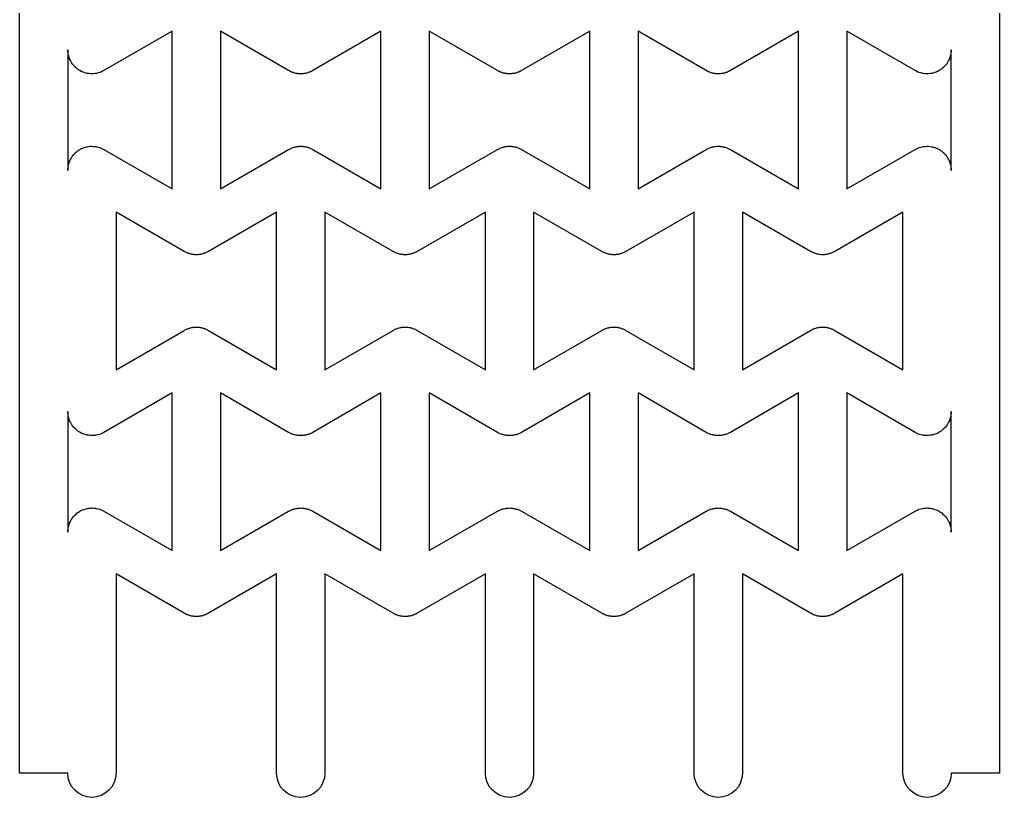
# Model space of a CAD drawing. Header units: millimetres. Extents: x -2.4 to 30.1, y -0.8 to 56.8.
# Drawn here: x -2.4 to 30.11, y -0.8 to 25 of the extents above; entities that cross this region are included whole.
import ezdxf

# ---------------------------------------------------------------- set-up
doc = ezdxf.new("R2010")
doc.units = ezdxf.units.MM

msp = doc.modelspace()

# ---------------------------------------------------------------- linework, layer by layer
msp.add_lwpolyline([(30.11281, 56), (30.11281, 0), (28.51281, 0), (28.49744, -0.15607), (28.45192, -0.30615), (28.37799, -0.44446), (28.2785, -0.56569), (28.15727, -0.66518), (28.01896, -0.7391), (27.86889, -0.78463), (27.71281, -0.8), (27.55674, -0.78463), (27.40667, -0.7391), (27.26836, -0.66518), (27.14713, -0.56569), (27.04764, -0.44446), (26.97371, -0.30615), (26.92818, -0.15607), (26.91281, 0), (26.91281, 6.61436), (24.64871, 5.30718), (24.62482, 5.29635), (24.60254, 5.2825), (24.57799, 5.27326), (24.55486, 5.2609), (24.52976, 5.25328), (24.50586, 5.24246), (24.48032, 5.2365), (24.45577, 5.22726), (24.42989, 5.22299), (24.40478, 5.21537), (24.37868, 5.2128), (24.35313, 5.20684), (24.32691, 5.20599), (24.30103, 5.20171), (24.27482, 5.20257), (24.24871, 5.2), (24.22261, 5.20257), (24.19639, 5.20171), (24.17051, 5.20599), (24.14429, 5.20684), (24.11874, 5.2128), (24.09264, 5.21537), (24.06754, 5.22299), (24.04166, 5.22726), (24.01711, 5.2365), (23.99156, 5.24246), (23.96767, 5.25328), (23.94256, 5.2609), (23.91943, 5.27326), (23.89488, 5.2825), (23.8726, 5.29635), (23.84871, 5.30718), (21.58461, 6.61436), (21.58461, 0), (21.56924, -0.15607), (21.52371, -0.30615), (21.44979, -0.44446), (21.3503, -0.56569), (21.22907, -0.66518), (21.09076, -0.7391), (20.94068, -0.78463), (20.78461, -0.8), (20.62854, -0.78463), (20.47846, -0.7391), (20.34015, -0.66518), (20.21892, -0.56569), (20.11943, -0.44446), (20.04551, -0.30615), (19.99998, -0.15607), (19.98461, 0), (19.98461, 6.61436), (17.72051, 5.30718), (17.69661, 5.29635), (17.67434, 5.2825), (17.64979, 5.27326), (17.62665, 5.2609), (17.60155, 5.25328), (17.57766, 5.24246), (17.55211, 5.2365), (17.52756, 5.22726), (17.50168, 5.22299), (17.47658, 5.21537), (17.45048, 5.2128), (17.42493, 5.20684), (17.39871, 5.20599), (17.37283, 5.20171), (17.34661, 5.20257), (17.32051, 5.2), (17.2944, 5.20257), (17.26819, 5.20171), (17.2423, 5.20599), (17.21609, 5.20684), (17.19054, 5.2128), (17.16444, 5.21537), (17.13933, 5.22299), (17.11345, 5.22726), (17.0889, 5.2365), (17.06336, 5.24246), (17.03946, 5.25328), (17.01436, 5.2609), (16.99123, 5.27326), (16.96668, 5.2825), (16.9444, 5.29635), (16.92051, 5.30718), (14.65641, 6.61436), (14.65641, 0), (14.64103, -0.15607), (14.59551, -0.30615), (14.52158, -0.44446), (14.42209, -0.56569), (14.30086, -0.66518), (14.16255, -0.7391), (14.01248, -0.78463), (13.85641, -0.8), (13.70033, -0.78463), (13.55026, -0.7391), (13.41195, -0.66518), (13.29072, -0.56569), (13.19123, -0.44446), (13.1173, -0.30615), (13.07178, -0.15607), (13.05641, 0), (13.05641, 6.61436), (10.7923, 5.30718), (10.76841, 5.29635), (10.74614, 5.2825), (10.72159, 5.27326), (10.69845, 5.2609), (10.67335, 5.25328), (10.64946, 5.24246), (10.62391, 5.2365), (10.59936, 5.22726), (10.57348, 5.22299), (10.54838, 5.21537), (10.52227, 5.2128), (10.49673, 5.20684), (10.47051, 5.20599), (10.44463, 5.20171), (10.41841, 5.20257), (10.3923, 5.2), (10.3662, 5.20257), (10.33998, 5.20171), (10.3141, 5.20599), (10.28788, 5.20684), (10.26234, 5.2128), (10.23623, 5.21537), (10.21113, 5.22299), (10.18525, 5.22726), (10.1607, 5.2365), (10.13515, 5.24246), (10.11126, 5.25328), (10.08616, 5.2609), (10.06302, 5.27326), (10.03847, 5.2825), (10.0162, 5.29635), (9.9923, 5.30718), (7.7282, 6.61436), (7.7282, 0), (7.71283, -0.15607), (7.66731, -0.30615), (7.59338, -0.44446), (7.49389, -0.56569), (7.37266, -0.66518), (7.23435, -0.7391), (7.08428, -0.78463), (6.9282, -0.8), (6.77213, -0.78463), (6.62206, -0.7391), (6.48375, -0.66518), (6.36252, -0.56569), (6.26303, -0.44446), (6.1891, -0.30615), (6.14358, -0.15607), (6.1282, 0), (6.1282, 6.61436), (3.8641, 5.30718), (3.84021, 5.29635), (3.81793, 5.2825), (3.79338, 5.27326), (3.77025, 5.2609), (3.74515, 5.25328), (3.72125, 5.24246), (3.69571, 5.2365), (3.67116, 5.22726), (3.64528, 5.22299), (3.62017, 5.21537), (3.59407, 5.2128), (3.56852, 5.20684), (3.54231, 5.20599), (3.51642, 5.20171), (3.49021, 5.20257), (3.4641, 5.2), (3.438, 5.20257), (3.41178, 5.20171), (3.3859, 5.20599), (3.35968, 5.20684), (3.33413, 5.2128), (3.30803, 5.21537), (3.28293, 5.22299), (3.25705, 5.22726), (3.2325, 5.2365), (3.20695, 5.24246), (3.18306, 5.25328), (3.15795, 5.2609), (3.13482, 5.27326), (3.11027, 5.2825), (3.08799, 5.29635), (3.0641, 5.30718), (0.8, 6.61436), (0.8, 0), (0.78463, -0.15607), (0.7391, -0.30615), (0.66518, -0.44446), (0.56569, -0.56569), (0.44446, -0.66518), (0.30615, -0.7391), (0.15607, -0.78463), (0, -0.8), (-0.15607, -0.78463), (-0.30615, -0.7391), (-0.44446, -0.66518), (-0.56569, -0.56569), (-0.66518, -0.44446), (-0.7391, -0.30615), (-0.78463, -0.15607), (-0.8, 0), (-2.4, 0), (-2.4, 56)])
for points in [[(-0.8, 20), (-0.79487, 20.0521), (-0.79316, 20.10442), (-0.7872, 20.12997), (-0.78463, 20.15607), (-0.76943, 20.20617), (-0.75754, 20.25715), (-0.74672, 20.28104), (-0.7391, 20.30615), (-0.71443, 20.35232), (-0.69282, 20.4), (-0.67754, 20.42132), (-0.66518, 20.44446), (-0.63196, 20.48492), (-0.60147, 20.52748), (-0.58233, 20.54541), (-0.56569, 20.56569), (-0.52522, 20.5989), (-0.48701, 20.63468), (-0.46473, 20.64853), (-0.44446, 20.66518), (-0.39829, 20.68985), (-0.35383, 20.7175), (-0.32928, 20.72674), (-0.30615, 20.7391), (-0.25605, 20.7543), (-0.20706, 20.77274), (-0.18117, 20.77701), (-0.15607, 20.78463), (-0.10397, 20.78976), (-0.05232, 20.79829), (-0.02611, 20.79743), (0, 20.8), (0.0521, 20.79487), (0.10442, 20.79316), (0.12997, 20.7872), (0.15607, 20.78463), (0.20617, 20.76943), (0.25715, 20.75754), (0.28104, 20.74672), (0.30615, 20.7391), (0.35232, 20.71443), (0.4, 20.69282), (2.6641, 19.38564), (2.6641, 24.61436), (0.4, 23.30718), (0.35232, 23.28557), (0.30615, 23.2609), (0.28104, 23.25328), (0.25715, 23.24246), (0.20617, 23.23057), (0.15607, 23.21537), (0.12997, 23.2128), (0.10442, 23.20684), (0.0521, 23.20513), (0, 23.2), (-0.02611, 23.20257), (-0.05232, 23.20171), (-0.10397, 23.21024), (-0.15607, 23.21537), (-0.18117, 23.22299), (-0.20706, 23.22726), (-0.25605, 23.2457), (-0.30615, 23.2609), (-0.32928, 23.27326), (-0.35383, 23.2825), (-0.39829, 23.31015), (-0.44446, 23.33482), (-0.46473, 23.35147), (-0.48701, 23.36532), (-0.52522, 23.4011), (-0.56569, 23.43431), (-0.58233, 23.45459), (-0.60147, 23.47252), (-0.63196, 23.51508), (-0.66518, 23.55554), (-0.67754, 23.57868), (-0.69282, 23.6), (-0.71443, 23.64768), (-0.7391, 23.69385), (-0.74672, 23.71896), (-0.75754, 23.74285), (-0.76943, 23.79383), (-0.78463, 23.84393), (-0.7872, 23.87003), (-0.79316, 23.89558), (-0.79487, 23.9479), (-0.8, 24)], [(7.3282, 23.30718), (7.30431, 23.29635), (7.28203, 23.2825), (7.25748, 23.27326), (7.23435, 23.2609), (7.20925, 23.25328), (7.18535, 23.24246), (7.15981, 23.2365), (7.13526, 23.22726), (7.10938, 23.22299), (7.08428, 23.21537), (7.05817, 23.2128), (7.03262, 23.20684), (7.00641, 23.20599), (6.98053, 23.20171), (6.95431, 23.20257), (6.9282, 23.2), (6.9021, 23.20257), (6.87588, 23.20171), (6.85, 23.20599), (6.82378, 23.20684), (6.79824, 23.2128), (6.77213, 23.21537), (6.74703, 23.22299), (6.72115, 23.22726), (6.6966, 23.2365), (6.67105, 23.24246), (6.64716, 23.25328), (6.62206, 23.2609), (6.59892, 23.27326), (6.57437, 23.2825), (6.5521, 23.29635), (6.5282, 23.30718), (4.2641, 24.61436), (4.2641, 19.38564), (6.5282, 20.69282), (6.5521, 20.70365), (6.57437, 20.7175), (6.59892, 20.72674), (6.62206, 20.7391), (6.64716, 20.74672), (6.67105, 20.75754), (6.6966, 20.7635), (6.72115, 20.77274), (6.74703, 20.77701), (6.77213, 20.78463), (6.79824, 20.7872), (6.82378, 20.79316), (6.85, 20.79401), (6.87588, 20.79829), (6.9021, 20.79743), (6.9282, 20.8), (6.95431, 20.79743), (6.98053, 20.79829), (7.00641, 20.79401), (7.03262, 20.79316), (7.05817, 20.7872), (7.08428, 20.78463), (7.10938, 20.77701), (7.13526, 20.77274), (7.15981, 20.7635), (7.18535, 20.75754), (7.20925, 20.74672), (7.23435, 20.7391), (7.25748, 20.72674), (7.28203, 20.7175), (7.30431, 20.70365), (7.3282, 20.69282), (9.5923, 19.38564), (9.5923, 24.61436)], [(14.18569, 23.27326), (14.16255, 23.2609), (14.13745, 23.25328), (14.11356, 23.24246), (14.08801, 23.2365), (14.06346, 23.22726), (14.03758, 23.22299), (14.01248, 23.21537), (13.98637, 23.2128), (13.96083, 23.20684), (13.93461, 23.20599), (13.90873, 23.20171), (13.88251, 23.20257), (13.85641, 23.2), (13.8303, 23.20257), (13.80408, 23.20171), (13.7782, 23.20599), (13.75199, 23.20684), (13.72644, 23.2128), (13.70033, 23.21537), (13.67523, 23.22299), (13.64935, 23.22726), (13.6248, 23.2365), (13.59925, 23.24246), (13.57536, 23.25328), (13.55026, 23.2609), (13.52713, 23.27326), (13.50258, 23.2825), (13.4803, 23.29635), (13.45641, 23.30718), (11.1923, 24.61436), (11.1923, 19.38564), (13.45641, 20.69282), (13.4803, 20.70365), (13.50258, 20.7175), (13.52713, 20.72674), (13.55026, 20.7391), (13.57536, 20.74672), (13.59925, 20.75754), (13.6248, 20.7635), (13.64935, 20.77274), (13.67523, 20.77701), (13.70033, 20.78463), (13.72644, 20.7872), (13.75199, 20.79316), (13.7782, 20.79401), (13.80408, 20.79829), (13.8303, 20.79743), (13.85641, 20.8), (13.88251, 20.79743), (13.90873, 20.79829), (13.93461, 20.79401), (13.96083, 20.79316), (13.98637, 20.7872), (14.01248, 20.78463), (14.03758, 20.77701), (14.06346, 20.77274), (14.08801, 20.7635), (14.11356, 20.75754), (14.13745, 20.74672), (14.16255, 20.7391), (14.18569, 20.72674), (14.21024, 20.7175), (14.23251, 20.70365), (14.25641, 20.69282), (16.52051, 19.38564), (16.52051, 24.61436), (14.25641, 23.30718), (14.23251, 23.29635), (14.21024, 23.2825)], [(20.38461, 20.69282), (20.4085, 20.70365), (20.43078, 20.7175), (20.45533, 20.72674), (20.47846, 20.7391), (20.50356, 20.74672), (20.52746, 20.75754), (20.553, 20.7635), (20.57755, 20.77274), (20.60344, 20.77701), (20.62854, 20.78463), (20.65464, 20.7872), (20.68019, 20.79316), (20.70641, 20.79401), (20.73229, 20.79829), (20.7585, 20.79743), (20.78461, 20.8), (20.81071, 20.79743), (20.83693, 20.79829), (20.86281, 20.79401), (20.88903, 20.79316), (20.91458, 20.7872), (20.94068, 20.78463), (20.96578, 20.77701), (20.99166, 20.77274), (21.01622, 20.7635), (21.04176, 20.75754), (21.06565, 20.74672), (21.09076, 20.7391), (21.11389, 20.72674), (21.13844, 20.7175), (21.16072, 20.70365), (21.18461, 20.69282), (23.44871, 19.38564), (23.44871, 24.61436), (21.18461, 23.30718), (21.16072, 23.29635), (21.13844, 23.2825), (21.11389, 23.27326), (21.09076, 23.2609), (21.06565, 23.25328), (21.04176, 23.24246), (21.01622, 23.2365), (20.99166, 23.22726), (20.96578, 23.22299), (20.94068, 23.21537), (20.91458, 23.2128), (20.88903, 23.20684), (20.86281, 23.20599), (20.83693, 23.20171), (20.81071, 23.20257), (20.78461, 23.2), (20.7585, 23.20257), (20.73229, 23.20171), (20.70641, 23.20599), (20.68019, 23.20684), (20.65464, 23.2128), (20.62854, 23.21537), (20.60344, 23.22299), (20.57755, 23.22726), (20.553, 23.2365), (20.52746, 23.24246), (20.50356, 23.25328), (20.47846, 23.2609), (20.45533, 23.27326), (20.43078, 23.2825), (20.4085, 23.29635), (20.38461, 23.30718), (18.12051, 24.61436), (18.12051, 19.38564)], [(28.50597, 23.89558), (28.50001, 23.87003), (28.49744, 23.84393), (28.48224, 23.79383), (28.47036, 23.74285), (28.45953, 23.71896), (28.45192, 23.69385), (28.42724, 23.64768), (28.40563, 23.6), (28.39035, 23.57868), (28.37799, 23.55554), (28.34478, 23.51508), (28.31428, 23.47252), (28.29514, 23.45459), (28.2785, 23.43431), (28.23803, 23.4011), (28.19982, 23.36532), (28.17755, 23.35147), (28.15727, 23.33482), (28.1111, 23.31015), (28.06664, 23.2825), (28.04209, 23.27326), (28.01896, 23.2609), (27.96886, 23.2457), (27.91987, 23.22726), (27.89399, 23.22299), (27.86889, 23.21537), (27.81679, 23.21024), (27.76514, 23.20171), (27.73892, 23.20257), (27.71281, 23.2), (27.66071, 23.20513), (27.60839, 23.20684), (27.58285, 23.2128), (27.55674, 23.21537), (27.50664, 23.23057), (27.45566, 23.24246), (27.43177, 23.25328), (27.40667, 23.2609), (27.3605, 23.28557), (27.31281, 23.30718), (25.04871, 24.61436), (25.04871, 19.38564), (27.31281, 20.69282), (27.3605, 20.71443), (27.40667, 20.7391), (27.43177, 20.74672), (27.45566, 20.75754), (27.50664, 20.76943), (27.55674, 20.78463), (27.58285, 20.7872), (27.60839, 20.79316), (27.66071, 20.79487), (27.71281, 20.8), (27.73892, 20.79743), (27.76514, 20.79829), (27.81679, 20.78976), (27.86889, 20.78463), (27.89399, 20.77701), (27.91987, 20.77274), (27.96886, 20.7543), (28.01896, 20.7391), (28.04209, 20.72674), (28.06664, 20.7175), (28.1111, 20.68985), (28.15727, 20.66518), (28.17755, 20.64853), (28.19982, 20.63468), (28.23803, 20.5989), (28.2785, 20.56569), (28.29514, 20.54541), (28.31428, 20.52748), (28.34478, 20.48492), (28.37799, 20.44446), (28.39035, 20.42132), (28.40563, 20.4), (28.42724, 20.35232), (28.45192, 20.30615), (28.45953, 20.28104), (28.47036, 20.25715), (28.48224, 20.20617), (28.49744, 20.15607), (28.50001, 20.12997), (28.50597, 20.10442), (28.50768, 20.0521), (28.51281, 20), (28.51281, 24), (28.50768, 23.9479)], [(3.0641, 14.69282), (3.08799, 14.70365), (3.11027, 14.7175), (3.13482, 14.72674), (3.15795, 14.7391), (3.18306, 14.74672), (3.20695, 14.75754), (3.2325, 14.7635), (3.25705, 14.77274), (3.28293, 14.77701), (3.30803, 14.78463), (3.33413, 14.7872), (3.35968, 14.79316), (3.3859, 14.79401), (3.41178, 14.79829), (3.438, 14.79743), (3.4641, 14.8), (3.49021, 14.79743), (3.51642, 14.79829), (3.54231, 14.79401), (3.56852, 14.79316), (3.59407, 14.7872), (3.62017, 14.78463), (3.64528, 14.77701), (3.67116, 14.77274), (3.69571, 14.7635), (3.72125, 14.75754), (3.74515, 14.74672), (3.77025, 14.7391), (3.79338, 14.72674), (3.81793, 14.7175), (3.84021, 14.70365), (3.8641, 14.69282), (6.1282, 13.38564), (6.1282, 18.61436), (3.8641, 17.30718), (3.84021, 17.29635), (3.81793, 17.2825), (3.79338, 17.27326), (3.77025, 17.2609), (3.74515, 17.25328), (3.72125, 17.24246), (3.69571, 17.2365), (3.67116, 17.22726), (3.64528, 17.22299), (3.62017, 17.21537), (3.59407, 17.2128), (3.56852, 17.20684), (3.54231, 17.20599), (3.51642, 17.20171), (3.49021, 17.20257), (3.4641, 17.2), (3.438, 17.20257), (3.41178, 17.20171), (3.3859, 17.20599), (3.35968, 17.20684), (3.33413, 17.2128), (3.30803, 17.21537), (3.28293, 17.22299), (3.25705, 17.22726), (3.2325, 17.2365), (3.20695, 17.24246), (3.18306, 17.25328), (3.15795, 17.2609), (3.13482, 17.27326), (3.11027, 17.2825), (3.08799, 17.29635), (3.0641, 17.30718), (0.8, 18.61436), (0.8, 13.38564)], [(10.72159, 17.27326), (10.69845, 17.2609), (10.67335, 17.25328), (10.64946, 17.24246), (10.62391, 17.2365), (10.59936, 17.22726), (10.57348, 17.22299), (10.54838, 17.21537), (10.52227, 17.2128), (10.49673, 17.20684), (10.47051, 17.20599), (10.44463, 17.20171), (10.41841, 17.20257), (10.3923, 17.2), (10.3662, 17.20257), (10.33998, 17.20171), (10.3141, 17.20599), (10.28788, 17.20684), (10.26234, 17.2128), (10.23623, 17.21537), (10.21113, 17.22299), (10.18525, 17.22726), (10.1607, 17.2365), (10.13515, 17.24246), (10.11126, 17.25328), (10.08616, 17.2609), (10.06302, 17.27326), (10.03847, 17.2825), (10.0162, 17.29635), (9.9923, 17.30718), (7.7282, 18.61436), (7.7282, 13.38564), (9.9923, 14.69282), (10.0162, 14.70365), (10.03847, 14.7175), (10.06302, 14.72674), (10.08616, 14.7391), (10.11126, 14.74672), (10.13515, 14.75754), (10.1607, 14.7635), (10.18525, 14.77274), (10.21113, 14.77701), (10.23623, 14.78463), (10.26234, 14.7872), (10.28788, 14.79316), (10.3141, 14.79401), (10.33998, 14.79829), (10.3662, 14.79743), (10.3923, 14.8), (10.41841, 14.79743), (10.44463, 14.79829), (10.47051, 14.79401), (10.49673, 14.79316), (10.52227, 14.7872), (10.54838, 14.78463), (10.57348, 14.77701), (10.59936, 14.77274), (10.62391, 14.7635), (10.64946, 14.75754), (10.67335, 14.74672), (10.69845, 14.7391), (10.72159, 14.72674), (10.74614, 14.7175), (10.76841, 14.70365), (10.7923, 14.69282), (13.05641, 13.38564), (13.05641, 18.61436), (10.7923, 17.30718), (10.76841, 17.29635), (10.74614, 17.2825)], [(16.92051, 14.69282), (16.9444, 14.70365), (16.96668, 14.7175), (16.99123, 14.72674), (17.01436, 14.7391), (17.03946, 14.74672), (17.06336, 14.75754), (17.0889, 14.7635), (17.11345, 14.77274), (17.13933, 14.77701), (17.16444, 14.78463), (17.19054, 14.7872), (17.21609, 14.79316), (17.2423, 14.79401), (17.26819, 14.79829), (17.2944, 14.79743), (17.32051, 14.8), (17.34661, 14.79743), (17.37283, 14.79829), (17.39871, 14.79401), (17.42493, 14.79316), (17.45048, 14.7872), (17.47658, 14.78463), (17.50168, 14.77701), (17.52756, 14.77274), (17.55211, 14.7635), (17.57766, 14.75754), (17.60155, 14.74672), (17.62665, 14.7391), (17.64979, 14.72674), (17.67434, 14.7175), (17.69661, 14.70365), (17.72051, 14.69282), (19.98461, 13.38564), (19.98461, 18.61436), (17.72051, 17.30718), (17.69661, 17.29635), (17.67434, 17.2825), (17.64979, 17.27326), (17.62665, 17.2609), (17.60155, 17.25328), (17.57766, 17.24246), (17.55211, 17.2365), (17.52756, 17.22726), (17.50168, 17.22299), (17.47658, 17.21537), (17.45048, 17.2128), (17.42493, 17.20684), (17.39871, 17.20599), (17.37283, 17.20171), (17.34661, 17.20257), (17.32051, 17.2), (17.2944, 17.20257), (17.26819, 17.20171), (17.2423, 17.20599), (17.21609, 17.20684), (17.19054, 17.2128), (17.16444, 17.21537), (17.13933, 17.22299), (17.11345, 17.22726), (17.0889, 17.2365), (17.06336, 17.24246), (17.03946, 17.25328), (17.01436, 17.2609), (16.99123, 17.27326), (16.96668, 17.2825), (16.9444, 17.29635), (16.92051, 17.30718), (14.65641, 18.61436), (14.65641, 13.38564)], [(24.57799, 17.27326), (24.55486, 17.2609), (24.52976, 17.25328), (24.50586, 17.24246), (24.48032, 17.2365), (24.45577, 17.22726), (24.42989, 17.22299), (24.40478, 17.21537), (24.37868, 17.2128), (24.35313, 17.20684), (24.32691, 17.20599), (24.30103, 17.20171), (24.27482, 17.20257), (24.24871, 17.2), (24.22261, 17.20257), (24.19639, 17.20171), (24.17051, 17.20599), (24.14429, 17.20684), (24.11874, 17.2128), (24.09264, 17.21537), (24.06754, 17.22299), (24.04166, 17.22726), (24.01711, 17.2365), (23.99156, 17.24246), (23.96767, 17.25328), (23.94256, 17.2609), (23.91943, 17.27326), (23.89488, 17.2825), (23.8726, 17.29635), (23.84871, 17.30718), (21.58461, 18.61436), (21.58461, 13.38564), (23.84871, 14.69282), (23.8726, 14.70365), (23.89488, 14.7175), (23.91943, 14.72674), (23.94256, 14.7391), (23.96767, 14.74672), (23.99156, 14.75754), (24.01711, 14.7635), (24.04166, 14.77274), (24.06754, 14.77701), (24.09264, 14.78463), (24.11874, 14.7872), (24.14429, 14.79316), (24.17051, 14.79401), (24.19639, 14.79829), (24.22261, 14.79743), (24.24871, 14.8), (24.27482, 14.79743), (24.30103, 14.79829), (24.32691, 14.79401), (24.35313, 14.79316), (24.37868, 14.7872), (24.40478, 14.78463), (24.42989, 14.77701), (24.45577, 14.77274), (24.48032, 14.7635), (24.50586, 14.75754), (24.52976, 14.74672), (24.55486, 14.7391), (24.57799, 14.72674), (24.60254, 14.7175), (24.62482, 14.70365), (24.64871, 14.69282), (26.91281, 13.38564), (26.91281, 18.61436), (24.64871, 17.30718), (24.62482, 17.29635), (24.60254, 17.2825)], [(-0.8, 8), (-0.79487, 8.0521), (-0.79316, 8.10442), (-0.7872, 8.12997), (-0.78463, 8.15607), (-0.76943, 8.20617), (-0.75754, 8.25715), (-0.74672, 8.28104), (-0.7391, 8.30615), (-0.71443, 8.35232), (-0.69282, 8.4), (-0.67754, 8.42132), (-0.66518, 8.44446), (-0.63196, 8.48492), (-0.60147, 8.52748), (-0.58233, 8.54541), (-0.56569, 8.56569), (-0.52522, 8.5989), (-0.48701, 8.63468), (-0.46473, 8.64853), (-0.44446, 8.66518), (-0.39829, 8.68985), (-0.35383, 8.7175), (-0.32928, 8.72674), (-0.30615, 8.7391), (-0.25605, 8.7543), (-0.20706, 8.77274), (-0.18117, 8.77701), (-0.15607, 8.78463), (-0.10397, 8.78976), (-0.05232, 8.79829), (-0.02611, 8.79743), (0, 8.8), (0.0521, 8.79487), (0.10442, 8.79316), (0.12997, 8.7872), (0.15607, 8.78463), (0.20617, 8.76943), (0.25715, 8.75754), (0.28104, 8.74672), (0.30615, 8.7391), (0.35232, 8.71443), (0.4, 8.69282), (2.6641, 7.38564), (2.6641, 12.61436), (0.4, 11.30718), (0.35232, 11.28557), (0.30615, 11.2609), (0.28104, 11.25328), (0.25715, 11.24246), (0.20617, 11.23057), (0.15607, 11.21537), (0.12997, 11.2128), (0.10442, 11.20684), (0.0521, 11.20513), (0, 11.2), (-0.02611, 11.20257), (-0.05232, 11.20171), (-0.10397, 11.21024), (-0.15607, 11.21537), (-0.18117, 11.22299), (-0.20706, 11.22726), (-0.25605, 11.2457), (-0.30615, 11.2609), (-0.32928, 11.27326), (-0.35383, 11.2825), (-0.39829, 11.31015), (-0.44446, 11.33482), (-0.46473, 11.35147), (-0.48701, 11.36532), (-0.52522, 11.4011), (-0.56569, 11.43431), (-0.58233, 11.45459), (-0.60147, 11.47252), (-0.63196, 11.51508), (-0.66518, 11.55554), (-0.67754, 11.57868), (-0.69282, 11.6), (-0.71443, 11.64768), (-0.7391, 11.69385), (-0.74672, 11.71896), (-0.75754, 11.74285), (-0.76943, 11.79383), (-0.78463, 11.84393), (-0.7872, 11.87003), (-0.79316, 11.89558), (-0.79487, 11.9479), (-0.8, 12)], [(7.25748, 11.27326), (7.23435, 11.2609), (7.20925, 11.25328), (7.18535, 11.24246), (7.15981, 11.2365), (7.13526, 11.22726), (7.10938, 11.22299), (7.08428, 11.21537), (7.05817, 11.2128), (7.03262, 11.20684), (7.00641, 11.20599), (6.98053, 11.20171), (6.95431, 11.20257), (6.9282, 11.2), (6.9021, 11.20257), (6.87588, 11.20171), (6.85, 11.20599), (6.82378, 11.20684), (6.79824, 11.2128), (6.77213, 11.21537), (6.74703, 11.22299), (6.72115, 11.22726), (6.6966, 11.2365), (6.67105, 11.24246), (6.64716, 11.25328), (6.62206, 11.2609), (6.59892, 11.27326), (6.57437, 11.2825), (6.5521, 11.29635), (6.5282, 11.30718), (4.2641, 12.61436), (4.2641, 7.38564), (6.5282, 8.69282), (6.5521, 8.70365), (6.57437, 8.7175), (6.59892, 8.72674), (6.62206, 8.7391), (6.64716, 8.74672), (6.67105, 8.75754), (6.6966, 8.7635), (6.72115, 8.77274), (6.74703, 8.77701), (6.77213, 8.78463), (6.79824, 8.7872), (6.82378, 8.79316), (6.85, 8.79401), (6.87588, 8.79829), (6.9021, 8.79743), (6.9282, 8.8), (6.95431, 8.79743), (6.98053, 8.79829), (7.00641, 8.79401), (7.03262, 8.79316), (7.05817, 8.7872), (7.08428, 8.78463), (7.10938, 8.77701), (7.13526, 8.77274), (7.15981, 8.7635), (7.18535, 8.75754), (7.20925, 8.74672), (7.23435, 8.7391), (7.25748, 8.72674), (7.28203, 8.7175), (7.30431, 8.70365), (7.3282, 8.69282), (9.5923, 7.38564), (9.5923, 12.61436), (7.3282, 11.30718), (7.30431, 11.29635), (7.28203, 11.2825)], [(13.45641, 8.69282), (13.4803, 8.70365), (13.50258, 8.7175), (13.52713, 8.72674), (13.55026, 8.7391), (13.57536, 8.74672), (13.59925, 8.75754), (13.6248, 8.7635), (13.64935, 8.77274), (13.67523, 8.77701), (13.70033, 8.78463), (13.72644, 8.7872), (13.75199, 8.79316), (13.7782, 8.79401), (13.80408, 8.79829), (13.8303, 8.79743), (13.85641, 8.8), (13.88251, 8.79743), (13.90873, 8.79829), (13.93461, 8.79401), (13.96083, 8.79316), (13.98637, 8.7872), (14.01248, 8.78463), (14.03758, 8.77701), (14.06346, 8.77274), (14.08801, 8.7635), (14.11356, 8.75754), (14.13745, 8.74672), (14.16255, 8.7391), (14.18569, 8.72674), (14.21024, 8.7175), (14.23251, 8.70365), (14.25641, 8.69282), (16.52051, 7.38564), (16.52051, 12.61436), (14.25641, 11.30718), (14.23251, 11.29635), (14.21024, 11.2825), (14.18569, 11.27326), (14.16255, 11.2609), (14.13745, 11.25328), (14.11356, 11.24246), (14.08801, 11.2365), (14.06346, 11.22726), (14.03758, 11.22299), (14.01248, 11.21537), (13.98637, 11.2128), (13.96083, 11.20684), (13.93461, 11.20599), (13.90873, 11.20171), (13.88251, 11.20257), (13.85641, 11.2), (13.8303, 11.20257), (13.80408, 11.20171), (13.7782, 11.20599), (13.75199, 11.20684), (13.72644, 11.2128), (13.70033, 11.21537), (13.67523, 11.22299), (13.64935, 11.22726), (13.6248, 11.2365), (13.59925, 11.24246), (13.57536, 11.25328), (13.55026, 11.2609), (13.52713, 11.27326), (13.50258, 11.2825), (13.4803, 11.29635), (13.45641, 11.30718), (11.1923, 12.61436), (11.1923, 7.38564)], [(21.11389, 11.27326), (21.09076, 11.2609), (21.06565, 11.25328), (21.04176, 11.24246), (21.01622, 11.2365), (20.99166, 11.22726), (20.96578, 11.22299), (20.94068, 11.21537), (20.91458, 11.2128), (20.88903, 11.20684), (20.86281, 11.20599), (20.83693, 11.20171), (20.81071, 11.20257), (20.78461, 11.2), (20.7585, 11.20257), (20.73229, 11.20171), (20.70641, 11.20599), (20.68019, 11.20684), (20.65464, 11.2128), (20.62854, 11.21537), (20.60344, 11.22299), (20.57755, 11.22726), (20.553, 11.2365), (20.52746, 11.24246), (20.50356, 11.25328), (20.47846, 11.2609), (20.45533, 11.27326), (20.43078, 11.2825), (20.4085, 11.29635), (20.38461, 11.30718), (18.12051, 12.61436), (18.12051, 7.38564), (20.38461, 8.69282), (20.4085, 8.70365), (20.43078, 8.7175), (20.45533, 8.72674), (20.47846, 8.7391), (20.50356, 8.74672), (20.52746, 8.75754), (20.553, 8.7635), (20.57755, 8.77274), (20.60344, 8.77701), (20.62854, 8.78463), (20.65464, 8.7872), (20.68019, 8.79316), (20.70641, 8.79401), (20.73229, 8.79829), (20.7585, 8.79743), (20.78461, 8.8), (20.81071, 8.79743), (20.83693, 8.79829), (20.86281, 8.79401), (20.88903, 8.79316), (20.91458, 8.7872), (20.94068, 8.78463), (20.96578, 8.77701), (20.99166, 8.77274), (21.01622, 8.7635), (21.04176, 8.75754), (21.06565, 8.74672), (21.09076, 8.7391), (21.11389, 8.72674), (21.13844, 8.7175), (21.16072, 8.70365), (21.18461, 8.69282), (23.44871, 7.38564), (23.44871, 12.61436), (21.18461, 11.30718), (21.16072, 11.29635), (21.13844, 11.2825)], [(28.50597, 11.89558), (28.50001, 11.87003), (28.49744, 11.84393), (28.48224, 11.79383), (28.47036, 11.74285), (28.45953, 11.71896), (28.45192, 11.69385), (28.42724, 11.64768), (28.40563, 11.6), (28.39035, 11.57868), (28.37799, 11.55554), (28.34478, 11.51508), (28.31428, 11.47252), (28.29514, 11.45459), (28.2785, 11.43431), (28.23803, 11.4011), (28.19982, 11.36532), (28.17755, 11.35147), (28.15727, 11.33482), (28.1111, 11.31015), (28.06664, 11.2825), (28.04209, 11.27326), (28.01896, 11.2609), (27.96886, 11.2457), (27.91987, 11.22726), (27.89399, 11.22299), (27.86889, 11.21537), (27.81679, 11.21024), (27.76514, 11.20171), (27.73892, 11.20257), (27.71281, 11.2), (27.66071, 11.20513), (27.60839, 11.20684), (27.58285, 11.2128), (27.55674, 11.21537), (27.50664, 11.23057), (27.45566, 11.24246), (27.43177, 11.25328), (27.40667, 11.2609), (27.3605, 11.28557), (27.31281, 11.30718), (25.04871, 12.61436), (25.04871, 7.38564), (27.31281, 8.69282), (27.3605, 8.71443), (27.40667, 8.7391), (27.43177, 8.74672), (27.45566, 8.75754), (27.50664, 8.76943), (27.55674, 8.78463), (27.58285, 8.7872), (27.60839, 8.79316), (27.66071, 8.79487), (27.71281, 8.8), (27.73892, 8.79743), (27.76514, 8.79829), (27.81679, 8.78976), (27.86889, 8.78463), (27.89399, 8.77701), (27.91987, 8.77274), (27.96886, 8.7543), (28.01896, 8.7391), (28.04209, 8.72674), (28.06664, 8.7175), (28.1111, 8.68985), (28.15727, 8.66518), (28.17755, 8.64853), (28.19982, 8.63468), (28.23803, 8.5989), (28.2785, 8.56569), (28.29514, 8.54541), (28.31428, 8.52748), (28.34478, 8.48492), (28.37799, 8.44446), (28.39035, 8.42132), (28.40563, 8.4), (28.42724, 8.35232), (28.45192, 8.30615), (28.45953, 8.28104), (28.47036, 8.25715), (28.48224, 8.20617), (28.49744, 8.15607), (28.50001, 8.12997), (28.50597, 8.10442), (28.50768, 8.0521), (28.51281, 8), (28.51281, 12), (28.50768, 11.9479)]]:
    msp.add_lwpolyline(points, close=True)

doc.saveas('drawing.dxf')
